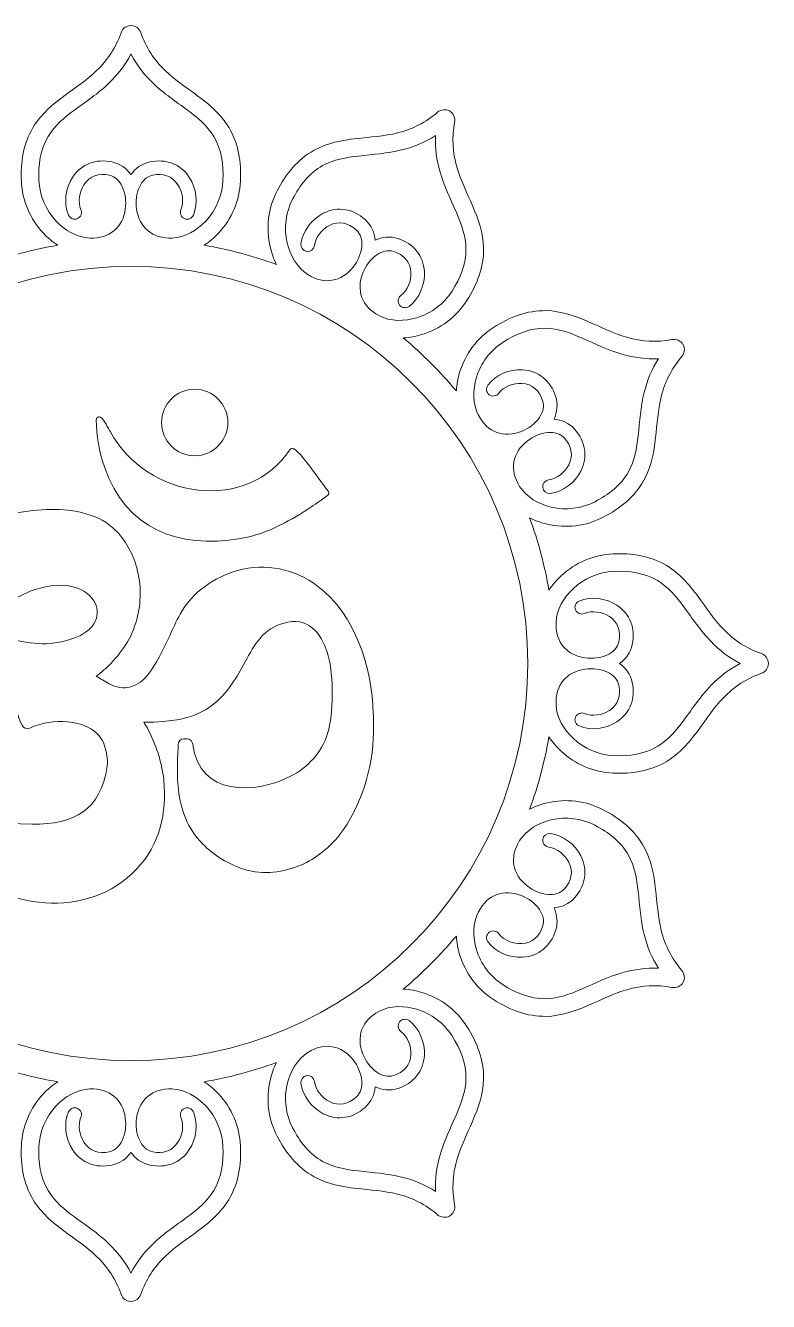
# Model space of a CAD drawing. Header units: millimetres. Extents: x -200 to 200, y -200 to 200.
# Drawn here: x -33.2 to 199.9, y -200.1 to 199.9 of the extents above; entities that cross this region are included whole.
import ezdxf

# ---------------------------------------------------------------- set-up
doc = ezdxf.new("R2010")
doc.units = ezdxf.units.MM
doc.header["$MEASUREMENT"] = 0
doc.layers.add('Layer 1', color=7, linetype='Continuous')

msp = doc.modelspace()

# ---------------------------------------------------------------- linework, layer by layer
at = {"layer": 'Layer 1', "color": 250, "lineweight": 20}
for points, knots in [([(85.3559, 102.0025), (91.3795, 96.9555), (96.9552, 91.3808), (102.0024, 85.3561), (102.1043, 87.3305), (102.4582, 89.2947), (103.0283, 91.1714), (104.7886, 96.9755), (108.568, 102.0249), (113.689, 105.2848), (118.6791, 108.4619), (124.1507, 110.649), (130.1474, 110.5313), (134.9034, 110.4373), (139.1712, 108.931), (143.4802, 107.0519), (147.4366, 105.3251), (151.3282, 103.3698), (155.4895, 102.1694), (160.222, 100.8021), (164.7932, 100.5715), (169.6387, 101.4651), (170.9803, 101.7137), (172.3532, 101.1136), (173.09, 99.969), (173.09, 99.969), (173.1235, 99.9196), (173.1235, 99.9196), (173.1235, 99.9196), (173.1505, 99.8648), (173.1505, 99.8648), (173.7753, 98.6487), (173.6084, 97.1704), (172.7194, 96.1268), (169.5244, 92.3764), (167.4381, 88.3024), (166.2555, 83.5207), (165.2154, 79.3179), (164.9622, 74.9706), (164.4784, 70.6795), (163.9533, 66.0075), (163.1222, 61.5606), (160.8254, 57.3948), (157.9228, 52.1292), (153.3125, 48.5032), (148.0536, 45.763), (142.6751, 42.9633), (136.3984, 42.2131), (130.4991, 43.5882), (128.6055, 44.0294), (126.7421, 44.6991), (124.9951, 45.5861), (127.6848, 38.2141), (129.7118, 30.6148), (131.0556, 22.8856), (132.1284, 24.5363), (133.4141, 26.0548), (134.8396, 27.3897), (139.2674, 31.5353), (145.0638, 34.0191), (151.1298, 34.2834), (157.0526, 34.5411), (162.8602, 33.7057), (168.0058, 30.5969), (172.0777, 28.1366), (175.0217, 24.701), (177.8124, 20.9171), (180.3757, 17.4434), (182.7689, 13.8061), (185.771, 10.6839), (189.1878, 7.1351), (193.0298, 4.6502), (197.6727, 3.0017), (198.9651, 2.5414), (199.8485, 1.3434), (199.9147, -0.0196), (199.9147, -0.0196), (199.9181, -0.0801), (199.9181, -0.0801), (199.9181, -0.0801), (199.9147, -0.1427), (199.9147, -0.1427), (199.8485, -1.5078), (198.9651, -2.705), (197.6727, -3.1629), (193.0298, -4.8136), (189.1878, -7.2985), (185.771, -10.8473), (182.7689, -13.9695), (180.3757, -17.6068), (177.8124, -21.0805), (175.0217, -24.8644), (172.0777, -28.3), (168.0058, -30.7592), (162.8602, -33.868), (157.0526, -34.7045), (151.1298, -34.447), (145.0638, -34.1825), (139.2674, -31.7), (134.8396, -27.5531), (133.4141, -26.216), (132.1284, -24.6986), (131.0556, -23.0468), (129.7118, -30.7795), (127.6848, -38.3775), (124.9951, -45.7471), (126.7421, -44.8603), (128.6055, -44.1941), (130.4991, -43.7505), (136.3984, -42.3754), (142.6751, -43.1256), (148.0536, -45.9274), (153.3125, -48.6644), (157.9228, -52.2928), (160.8254, -57.5571), (163.1222, -61.7229), (163.9533, -66.1709), (164.4784, -70.844), (164.9622, -75.1319), (165.2154, -79.4802), (166.2555, -83.6852), (167.4381, -88.466), (169.5244, -92.5387), (172.7194, -96.2891), (173.6084, -97.3327), (173.7753, -98.8121), (173.1505, -100.0271), (173.1505, -100.0271), (173.1235, -100.0808), (173.1235, -100.0808), (173.1235, -100.0808), (173.09, -100.1335), (173.09, -100.1335), (172.3532, -101.278), (170.9803, -101.8749), (169.6387, -101.6274), (164.7932, -100.736), (160.222, -100.9668), (155.4895, -102.3317), (151.3282, -103.5345), (147.4366, -105.4874), (143.4802, -107.2131), (139.1712, -109.0944), (134.9034, -110.5983), (130.1474, -110.6936), (124.1507, -110.8134), (118.6791, -108.6263), (113.689, -105.4493), (108.568, -102.1872), (104.7886, -97.1389), (103.0283, -91.3326), (102.4582, -89.457), (102.1043, -87.4904), (102.0024, -85.5195), (96.9552, -91.5421), (91.3795, -97.1167), (85.3559, -102.1659), (87.3291, -102.2679), (89.2932, -102.6218), (91.1702, -103.1906), (96.9742, -104.951), (102.0236, -108.7305), (105.2846, -113.8515), (108.4627, -118.8415), (110.6497, -124.3131), (110.5311, -130.3121), (110.4359, -135.067), (108.9321, -139.3336), (107.0506, -143.6428), (105.3251, -147.6002), (103.3698, -151.4907), (102.1693, -155.6531), (100.8032, -160.3845), (100.5724, -164.9544), (101.4649, -169.8011), (101.7123, -171.1427), (101.1132, -172.5168), (99.9687, -173.2548), (99.9687, -173.2548), (99.9185, -173.2861), (99.9185, -173.2861), (99.9185, -173.2861), (99.8635, -173.3153), (99.8635, -173.3153), (98.6485, -173.9402), (97.1702, -173.7721), (96.1267, -172.8842), (92.3763, -169.6869), (88.3023, -167.6018), (83.5216, -166.4181), (79.3166, -165.3788), (74.9695, -165.1248), (70.6793, -164.6421), (66.0085, -164.1157), (61.5593, -163.2859), (57.3936, -160.9891), (52.1292, -158.0864), (48.5019, -153.4738), (45.7639, -148.2173), (42.9632, -142.8399), (42.2119, -136.5631), (43.588, -130.6639), (44.0293, -128.7691), (44.6968, -126.9056), (45.5848, -125.1586), (38.215, -127.8486), (30.6148, -129.8743), (22.8845, -131.2203), (24.5362, -132.2909), (26.0536, -133.5764), (27.3895, -135.0044), (31.5364, -139.4299), (34.0189, -145.2263), (34.2832, -151.2934), (34.5409, -157.2174), (33.7043, -163.0227), (30.5967, -168.1706), (28.1375, -172.2401), (24.6998, -175.1853), (20.9168, -177.9771), (17.4431, -180.5394), (13.8047, -182.9325), (10.6849, -185.9346), (7.1339, -189.3503), (4.6499, -193.1935), (2.9994, -197.8353), (2.5412, -199.1276), (1.3432, -200.0122), (-0.022, -200.0772), (-0.022, -200.0772), (-0.0825, -200.0818), (-0.0825, -200.0818), (-0.0825, -200.0818), (-0.143, -200.0772), (-0.143, -200.0772), (-1.5068, -200.0122), (-2.7051, -199.1276), (-3.1633, -197.8353), (-4.8138, -193.1935), (-7.2975, -189.3503), (-10.8485, -185.9346), (-13.9686, -182.9325), (-17.6068, -180.5394), (-21.0806, -177.9771), (-24.8634, -175.1853), (-28.3013, -172.2401), (-30.7605, -168.1706), (-33.8682, -163.0227), (-34.7047, -157.2174), (-34.4471, -151.2934), (-34.1827, -145.2263), (-31.7002, -139.4299), (-27.5533, -135.0044), (-26.2174, -133.5764), (-24.7, -132.2909), (-23.0481, -131.2203), (-30.7784, -129.8743), (-38.3789, -127.8475), (-45.7484, -125.1575), (-44.8616, -126.9045), (-44.1932, -128.7691), (-43.7519, -130.6639), (-42.3755, -136.5631), (-43.127, -142.8399), (-45.9277, -148.2173), (-48.6658, -153.4738), (-52.2928, -158.0864), (-57.5572, -160.9891), (-61.7231, -163.2859), (-66.1722, -164.1157), (-70.8431, -164.6421), (-75.1331, -165.1248), (-79.4805, -165.3788), (-83.6854, -166.4181), (-88.466, -167.6018), (-92.5399, -169.6869), (-96.2903, -172.8842), (-97.334, -173.7721), (-98.8121, -173.9389), (-100.0273, -173.3153), (-100.0273, -173.3153), (-100.0821, -173.2861), (-100.0821, -173.2861), (-100.0821, -173.2861), (-100.1326, -173.2548), (-100.1326, -173.2548), (-101.2771, -172.5157), (-101.8762, -171.1427), (-101.6285, -169.8011), (-100.7363, -164.9544), (-100.9668, -160.3845), (-102.3329, -155.6531), (-103.5336, -151.4907), (-105.4887, -147.6002), (-107.2144, -143.6428), (-109.0957, -139.3336), (-110.5997, -135.067), (-110.695, -130.3121), (-110.8136, -124.3131), (-108.6266, -118.8415), (-105.4484, -113.8515), (-102.1874, -108.7305), (-97.1381, -104.951), (-91.334, -103.1906), (-89.4571, -102.6218), (-87.4929, -102.2679), (-85.5198, -102.1659), (-91.5434, -97.1189), (-97.119, -91.5421), (-102.1662, -85.5195), (-102.2682, -87.4904), (-102.622, -89.457), (-103.1919, -91.3326), (-104.9524, -97.1389), (-108.7318, -102.1872), (-113.8529, -105.4493), (-118.843, -108.6263), (-124.3143, -110.8134), (-130.3112, -110.6936), (-135.0672, -110.5983), (-139.3348, -109.0944), (-143.6441, -107.2131), (-147.6004, -105.4874), (-151.492, -103.5345), (-155.6531, -102.3317), (-160.3856, -100.9668), (-164.9568, -100.736), (-169.8026, -101.6274), (-171.144, -101.8749), (-172.517, -101.278), (-173.2538, -100.1335), (-173.2538, -100.1335), (-173.2874, -100.0808), (-173.2874, -100.0808), (-173.2874, -100.0808), (-173.3143, -100.0271), (-173.3143, -100.0271), (-173.9392, -98.8121), (-173.7722, -97.3327), (-172.883, -96.2891), (-169.6883, -92.5387), (-167.602, -88.466), (-166.4194, -83.6852), (-165.379, -79.4802), (-165.1261, -75.1319), (-164.6422, -70.844), (-164.1171, -66.1709), (-163.286, -61.7229), (-160.9892, -57.5571), (-158.0866, -52.2928), (-153.4764, -48.6644), (-148.2174, -45.9274), (-142.839, -43.1256), (-136.5622, -42.3754), (-130.6627, -43.7505), (-128.7691, -44.1941), (-126.9057, -44.8603), (-125.1587, -45.7471), (-127.8487, -38.3775), (-129.8757, -30.7795), (-131.2195, -23.0468), (-132.2923, -24.6986), (-133.5777, -26.216), (-135.0034, -27.5531), (-139.4313, -31.7), (-145.2274, -34.1825), (-151.2936, -34.447), (-157.2165, -34.7045), (-163.0241, -33.868), (-168.1697, -30.7592), (-172.2415, -28.3), (-175.1856, -24.8644), (-177.9762, -21.0805), (-180.5395, -17.6068), (-182.9325, -13.9695), (-185.9349, -10.8473), (-189.3516, -7.2985), (-193.1937, -4.8136), (-197.8366, -3.1629), (-199.1289, -2.705), (-200.0124, -1.5078), (-200.0786, -0.1416), (-200.0786, -0.1416), (-200.0819, -0.0801), (-200.0819, -0.0801), (-200.0819, -0.0801), (-200.0786, -0.0196), (-200.0786, -0.0196), (-200.0124, 1.3434), (-199.1289, 2.5414), (-197.8366, 3.0017), (-193.1937, 4.6502), (-189.3516, 7.1351), (-185.9349, 10.6839), (-182.9325, 13.8061), (-180.5395, 17.4434), (-177.9762, 20.9171), (-175.1856, 24.701), (-172.2415, 28.1366), (-168.1697, 30.5969), (-163.0241, 33.7057), (-157.2165, 34.5411), (-151.2936, 34.2834), (-145.2274, 34.0191), (-139.4313, 31.5364), (-135.0034, 27.3897), (-133.5777, 26.0548), (-132.2923, 24.5363), (-131.2195, 22.8856), (-129.8757, 30.6148), (-127.8475, 38.2141), (-125.1578, 45.5861), (-126.9057, 44.6991), (-128.7691, 44.0294), (-130.6627, 43.5882), (-136.5622, 42.2131), (-142.839, 42.9633), (-148.2174, 45.763), (-153.4764, 48.5032), (-158.0866, 52.1292), (-160.9892, 57.3948), (-163.286, 61.5606), (-164.1171, 66.0075), (-164.6422, 70.6795), (-165.1261, 74.9706), (-165.379, 79.3179), (-166.4194, 83.5207), (-167.602, 88.3024), (-169.6883, 92.3764), (-172.883, 96.1268), (-173.7722, 97.1704), (-173.9392, 98.6487), (-173.3143, 99.8648), (-173.3143, 99.8648), (-173.2874, 99.9196), (-173.2874, 99.9196), (-173.2874, 99.9196), (-173.2538, 99.969), (-173.2538, 99.969), (-172.517, 101.1146), (-171.144, 101.7137), (-169.8026, 101.4651), (-164.9568, 100.5715), (-160.3856, 100.8021), (-155.6531, 102.1694), (-151.492, 103.3698), (-147.6004, 105.3251), (-143.6441, 107.0519), (-139.3348, 108.931), (-135.0672, 110.4373), (-130.3112, 110.5313), (-124.3143, 110.649), (-118.843, 108.4619), (-113.8529, 105.2848), (-108.7318, 102.0228), (-104.9524, 96.9755), (-103.1919, 91.1714), (-102.622, 89.2947), (-102.2682, 87.3305), (-102.1662, 85.3561), (-97.119, 91.3808), (-91.5434, 96.9555), (-85.5198, 102.0025), (-87.4929, 102.1046), (-89.4571, 102.4595), (-91.334, 103.0294), (-97.1381, 104.79), (-102.1874, 108.5693), (-105.4484, 113.6892), (-108.6266, 118.6794), (-110.8136, 124.1508), (-110.695, 130.1477), (-110.5997, 134.9047), (-109.0957, 139.1724), (-107.2144, 143.4805), (-105.4887, 147.4368), (-103.5336, 151.3284), (-102.3329, 155.4897), (-100.9668, 160.2222), (-100.7363, 164.7932), (-101.6285, 169.6388), (-101.8762, 170.9794), (-101.2771, 172.3534), (-100.1326, 173.0901), (-100.1326, 173.0901), (-100.0821, 173.1238), (-100.0821, 173.1238), (-100.0821, 173.1238), (-100.0273, 173.1506), (-100.0273, 173.1506), (-98.8121, 173.7755), (-97.334, 173.6098), (-96.2903, 172.7219), (-92.5399, 169.5257), (-88.466, 167.4395), (-83.6854, 166.2558), (-79.4805, 165.2154), (-75.1331, 164.9635), (-70.8431, 164.4809), (-66.1722, 163.9534), (-61.7231, 163.1225), (-57.5572, 160.8258), (-52.2928, 157.9241), (-48.6658, 153.3126), (-45.9277, 148.0528), (-43.127, 142.6752), (-42.3755, 136.3986), (-43.7519, 130.5003), (-44.1932, 128.6068), (-44.8604, 126.7423), (-45.7484, 124.9952), (-38.3789, 127.6874), (-30.7784, 129.7131), (-23.0493, 131.0558), (-24.7, 132.1297), (-26.2174, 133.4154), (-27.5533, 134.8397), (-31.7002, 139.2676), (-34.1827, 145.0651), (-34.4471, 151.13), (-34.7047, 157.053), (-33.8682, 162.8593), (-30.7605, 168.0061), (-28.3013, 172.0767), (-24.8634, 175.0208), (-21.0806, 177.8126), (-17.6068, 180.3771), (-13.9686, 182.7691), (-10.8485, 185.7736), (-7.2975, 189.188), (-4.8138, 193.0302), (-3.1633, 197.6741), (-2.7051, 198.9664), (-1.5068, 199.8488), (-0.143, 199.916), (-0.143, 199.916), (-0.0825, 199.9182), (-0.0825, 199.9182), (-0.0825, 199.9182), (-0.0208, 199.916), (-0.0208, 199.916), (1.3432, 199.8488), (2.5412, 198.9664), (2.9994, 197.6741), (4.6499, 193.0302), (7.1339, 189.188), (10.6849, 185.7736), (13.8047, 182.7691), (17.4431, 180.3771), (20.9168, 177.8126), (24.6998, 175.0208), (28.1375, 172.0767), (30.5967, 168.0061), (33.7043, 162.8593), (34.5409, 157.053), (34.2832, 151.13), (34.0189, 145.0651), (31.5364, 139.2676), (27.3895, 134.8397), (26.0536, 133.4154), (24.5362, 132.1297), (22.8854, 131.0558), (30.6148, 129.7131), (38.215, 127.6863), (45.5848, 124.9952), (44.6968, 126.7423), (44.0293, 128.6068), (43.588, 130.5003), (42.2119, 136.3986), (42.9632, 142.6752), (45.7639, 148.0528), (48.5019, 153.3126), (52.1292, 157.9241), (57.3936, 160.8258), (61.5593, 163.1225), (66.0085, 163.9534), (70.6793, 164.4809), (74.9695, 164.9635), (79.3166, 165.2154), (83.5216, 166.2558), (88.3023, 167.4395), (92.3763, 169.5235), (96.1267, 172.7219), (97.1702, 173.6098), (98.6485, 173.7755), (99.8635, 173.1506), (99.8635, 173.1506), (99.9185, 173.1238), (99.9185, 173.1238), (99.9185, 173.1238), (99.9687, 173.0901), (99.9687, 173.0901), (101.1132, 172.3523), (101.7123, 170.9794), (101.4649, 169.6388), (100.5724, 164.7932), (100.8032, 160.2222), (102.1693, 155.4897), (103.3698, 151.3284), (105.3251, 147.4368), (107.0506, 143.4805), (108.9321, 139.1724), (110.4359, 134.9047), (110.5311, 130.1477), (110.6497, 124.1508), (108.4627, 118.6794), (105.2846, 113.6892), (102.0236, 108.5693), (96.9742, 104.79), (91.1702, 103.0294), (89.2932, 102.4595), (87.3291, 102.1046), (85.3559, 102.0025)], [0, 0, 0, 0, 0.00490196, 0.00490196, 0.00490196, 0.00980392, 0.00980392, 0.00980392, 0.01470588, 0.01470588, 0.01470588, 0.01960784, 0.01960784, 0.01960784, 0.0245098, 0.0245098, 0.0245098, 0.02941176, 0.02941176, 0.02941176, 0.03431373, 0.03431373, 0.03431373, 0.03921569, 0.03921569, 0.03921569, 0.04411765, 0.04411765, 0.04411765, 0.04901961, 0.04901961, 0.04901961, 0.05392157, 0.05392157, 0.05392157, 0.05882353, 0.05882353, 0.05882353, 0.06372549, 0.06372549, 0.06372549, 0.06862745, 0.06862745, 0.06862745, 0.07352941, 0.07352941, 0.07352941, 0.07843137, 0.07843137, 0.07843137, 0.08333333, 0.08333333, 0.08333333, 0.08823529, 0.08823529, 0.08823529, 0.09313725, 0.09313725, 0.09313725, 0.09803922, 0.09803922, 0.09803922, 0.10294118, 0.10294118, 0.10294118, 0.10784314, 0.10784314, 0.10784314, 0.1127451, 0.1127451, 0.1127451, 0.11764706, 0.11764706, 0.11764706, 0.12254902, 0.12254902, 0.12254902, 0.12745098, 0.12745098, 0.12745098, 0.13235294, 0.13235294, 0.13235294, 0.1372549, 0.1372549, 0.1372549, 0.14215686, 0.14215686, 0.14215686, 0.14705882, 0.14705882, 0.14705882, 0.15196078, 0.15196078, 0.15196078, 0.15686275, 0.15686275, 0.15686275, 0.16176471, 0.16176471, 0.16176471, 0.16666667, 0.16666667, 0.16666667, 0.17156863, 0.17156863, 0.17156863, 0.17647059, 0.17647059, 0.17647059, 0.18137255, 0.18137255, 0.18137255, 0.18627451, 0.18627451, 0.18627451, 0.19117647, 0.19117647, 0.19117647, 0.19607843, 0.19607843, 0.19607843, 0.20098039, 0.20098039, 0.20098039, 0.20588235, 0.20588235, 0.20588235, 0.21078431, 0.21078431, 0.21078431, 0.21568627, 0.21568627, 0.21568627, 0.22058824, 0.22058824, 0.22058824, 0.2254902, 0.2254902, 0.2254902, 0.23039216, 0.23039216, 0.23039216, 0.23529412, 0.23529412, 0.23529412, 0.24019608, 0.24019608, 0.24019608, 0.24509804, 0.24509804, 0.24509804, 0.25, 0.25, 0.25, 0.25490196, 0.25490196, 0.25490196, 0.25980392, 0.25980392, 0.25980392, 0.26470588, 0.26470588, 0.26470588, 0.26960784, 0.26960784, 0.26960784, 0.2745098, 0.2745098, 0.2745098, 0.27941176, 0.27941176, 0.27941176, 0.28431373, 0.28431373, 0.28431373, 0.28921569, 0.28921569, 0.28921569, 0.29411765, 0.29411765, 0.29411765, 0.29901961, 0.29901961, 0.29901961, 0.30392157, 0.30392157, 0.30392157, 0.30882353, 0.30882353, 0.30882353, 0.31372549, 0.31372549, 0.31372549, 0.31862745, 0.31862745, 0.31862745, 0.32352941, 0.32352941, 0.32352941, 0.32843137, 0.32843137, 0.32843137, 0.33333333, 0.33333333, 0.33333333, 0.33823529, 0.33823529, 0.33823529, 0.34313725, 0.34313725, 0.34313725, 0.34803922, 0.34803922, 0.34803922, 0.35294118, 0.35294118, 0.35294118, 0.35784314, 0.35784314, 0.35784314, 0.3627451, 0.3627451, 0.3627451, 0.36764706, 0.36764706, 0.36764706, 0.37254902, 0.37254902, 0.37254902, 0.37745098, 0.37745098, 0.37745098, 0.38235294, 0.38235294, 0.38235294, 0.3872549, 0.3872549, 0.3872549, 0.39215686, 0.39215686, 0.39215686, 0.39705882, 0.39705882, 0.39705882, 0.40196078, 0.40196078, 0.40196078, 0.40686275, 0.40686275, 0.40686275, 0.41176471, 0.41176471, 0.41176471, 0.41666667, 0.41666667, 0.41666667, 0.42156863, 0.42156863, 0.42156863, 0.42647059, 0.42647059, 0.42647059, 0.43137255, 0.43137255, 0.43137255, 0.43627451, 0.43627451, 0.43627451, 0.44117647, 0.44117647, 0.44117647, 0.44607843, 0.44607843, 0.44607843, 0.45098039, 0.45098039, 0.45098039, 0.45588235, 0.45588235, 0.45588235, 0.46078431, 0.46078431, 0.46078431, 0.46568627, 0.46568627, 0.46568627, 0.47058824, 0.47058824, 0.47058824, 0.4754902, 0.4754902, 0.4754902, 0.48039216, 0.48039216, 0.48039216, 0.48529412, 0.48529412, 0.48529412, 0.49019608, 0.49019608, 0.49019608, 0.49509804, 0.49509804, 0.49509804, 0.5, 0.5, 0.5, 0.50490196, 0.50490196, 0.50490196, 0.50980392, 0.50980392, 0.50980392, 0.51470588, 0.51470588, 0.51470588, 0.51960784, 0.51960784, 0.51960784, 0.5245098, 0.5245098, 0.5245098, 0.52941176, 0.52941176, 0.52941176, 0.53431373, 0.53431373, 0.53431373, 0.53921569, 0.53921569, 0.53921569, 0.54411765, 0.54411765, 0.54411765, 0.54901961, 0.54901961, 0.54901961, 0.55392157, 0.55392157, 0.55392157, 0.55882353, 0.55882353, 0.55882353, 0.56372549, 0.56372549, 0.56372549, 0.56862745, 0.56862745, 0.56862745, 0.57352941, 0.57352941, 0.57352941, 0.57843137, 0.57843137, 0.57843137, 0.58333333, 0.58333333, 0.58333333, 0.58823529, 0.58823529, 0.58823529, 0.59313725, 0.59313725, 0.59313725, 0.59803922, 0.59803922, 0.59803922, 0.60294118, 0.60294118, 0.60294118, 0.60784314, 0.60784314, 0.60784314, 0.6127451, 0.6127451, 0.6127451, 0.61764706, 0.61764706, 0.61764706, 0.62254902, 0.62254902, 0.62254902, 0.62745098, 0.62745098, 0.62745098, 0.63235294, 0.63235294, 0.63235294, 0.6372549, 0.6372549, 0.6372549, 0.64215686, 0.64215686, 0.64215686, 0.64705882, 0.64705882, 0.64705882, 0.65196078, 0.65196078, 0.65196078, 0.65686275, 0.65686275, 0.65686275, 0.66176471, 0.66176471, 0.66176471, 0.66666667, 0.66666667, 0.66666667, 0.67156863, 0.67156863, 0.67156863, 0.67647059, 0.67647059, 0.67647059, 0.68137255, 0.68137255, 0.68137255, 0.68627451, 0.68627451, 0.68627451, 0.69117647, 0.69117647, 0.69117647, 0.69607843, 0.69607843, 0.69607843, 0.70098039, 0.70098039, 0.70098039, 0.70588235, 0.70588235, 0.70588235, 0.71078431, 0.71078431, 0.71078431, 0.71568627, 0.71568627, 0.71568627, 0.72058824, 0.72058824, 0.72058824, 0.7254902, 0.7254902, 0.7254902, 0.73039216, 0.73039216, 0.73039216, 0.73529412, 0.73529412, 0.73529412, 0.74019608, 0.74019608, 0.74019608, 0.74509804, 0.74509804, 0.74509804, 0.75, 0.75, 0.75, 0.75490196, 0.75490196, 0.75490196, 0.75980392, 0.75980392, 0.75980392, 0.76470588, 0.76470588, 0.76470588, 0.76960784, 0.76960784, 0.76960784, 0.7745098, 0.7745098, 0.7745098, 0.77941176, 0.77941176, 0.77941176, 0.78431373, 0.78431373, 0.78431373, 0.78921569, 0.78921569, 0.78921569, 0.79411765, 0.79411765, 0.79411765, 0.79901961, 0.79901961, 0.79901961, 0.80392157, 0.80392157, 0.80392157, 0.80882353, 0.80882353, 0.80882353, 0.81372549, 0.81372549, 0.81372549, 0.81862745, 0.81862745, 0.81862745, 0.82352941, 0.82352941, 0.82352941, 0.82843137, 0.82843137, 0.82843137, 0.83333333, 0.83333333, 0.83333333, 0.83823529, 0.83823529, 0.83823529, 0.84313725, 0.84313725, 0.84313725, 0.84803922, 0.84803922, 0.84803922, 0.85294118, 0.85294118, 0.85294118, 0.85784314, 0.85784314, 0.85784314, 0.8627451, 0.8627451, 0.8627451, 0.86764706, 0.86764706, 0.86764706, 0.87254902, 0.87254902, 0.87254902, 0.87745098, 0.87745098, 0.87745098, 0.88235294, 0.88235294, 0.88235294, 0.8872549, 0.8872549, 0.8872549, 0.89215686, 0.89215686, 0.89215686, 0.89705882, 0.89705882, 0.89705882, 0.90196078, 0.90196078, 0.90196078, 0.90686275, 0.90686275, 0.90686275, 0.91176471, 0.91176471, 0.91176471, 0.91666667, 0.91666667, 0.91666667, 0.92156863, 0.92156863, 0.92156863, 0.92647059, 0.92647059, 0.92647059, 0.93137255, 0.93137255, 0.93137255, 0.93627451, 0.93627451, 0.93627451, 0.94117647, 0.94117647, 0.94117647, 0.94607843, 0.94607843, 0.94607843, 0.95098039, 0.95098039, 0.95098039, 0.95588235, 0.95588235, 0.95588235, 0.96078431, 0.96078431, 0.96078431, 0.96568627, 0.96568627, 0.96568627, 0.97058824, 0.97058824, 0.97058824, 0.9754902, 0.9754902, 0.9754902, 0.98039216, 0.98039216, 0.98039216, 0.98529412, 0.98529412, 0.98529412, 0.99019608, 0.99019608, 0.99019608, 0.99509804, 0.99509804, 0.99509804, 1, 1, 1, 1]), ([(-0.0825, 153.166), (-1.4744, 155.139), (-3.4454, 156.6262), (-6.0435, 157.1661), (-10.965, 158.184), (-15.6024, 156.5938), (-18.3952, 152.3261), (-20.607, 148.9464), (-21.2676, 144.2677), (-19.6652, 140.5062), (-19.2061, 139.4266), (-17.9518, 138.9227), (-16.8733, 139.3829), (-15.795, 139.8399), (-15.29, 141.0963), (-15.7503, 142.1736), (-16.7916, 144.6205), (-16.263, 147.8097), (-14.833, 149.9968), (-13.002, 152.7942), (-10.1084, 153.6597), (-6.9067, 152.997), (-4.9874, 152.5993), (-3.6514, 151.1603), (-2.8239, 149.4493), (-1.7947, 147.3205), (-1.5192, 144.7336), (-1.8485, 142.4055), (-2.6872, 136.5039), (-6.8743, 133.0513), (-12.9472, 133.2642), (-16.9909, 133.4063), (-20.8263, 135.711), (-23.5353, 138.6046), (-26.7827, 142.0705), (-28.7404, 146.6172), (-28.9464, 151.3708), (-29.1557, 156.1727), (-28.5747, 160.9791), (-26.0483, 165.1606), (-23.9933, 168.5617), (-20.9721, 171.052), (-17.8118, 173.3825), (-14.105, 176.1184), (-10.3727, 178.5898), (-7.031, 181.8059), (-4.1541, 184.5743), (-1.8642, 187.591), (-0.0825, 190.991), (1.7004, 187.591), (3.9905, 184.5743), (6.8674, 181.8059), (10.2089, 178.5898), (13.9414, 176.1184), (17.6479, 173.3825), (20.8082, 171.052), (23.8296, 168.5617), (25.8845, 165.1606), (28.4108, 160.9791), (28.9921, 156.1727), (28.7826, 151.3708), (28.5766, 146.6172), (26.6191, 142.0705), (23.3715, 138.6046), (20.6627, 135.711), (16.8271, 133.4063), (12.7833, 133.2642), (6.7105, 133.0513), (2.5234, 136.5039), (1.6847, 142.4055), (1.3553, 144.7336), (1.6308, 147.3205), (2.6601, 149.4493), (3.4876, 151.1603), (4.8235, 152.5993), (6.7431, 152.997), (9.9446, 153.6597), (12.8384, 152.7942), (14.6691, 149.9968), (16.0994, 147.8097), (16.6278, 144.6205), (15.5864, 142.1736), (15.1261, 141.0963), (15.6312, 139.8399), (16.7097, 139.3829), (17.788, 138.9227), (19.0422, 139.4266), (19.5013, 140.5062), (21.104, 144.2677), (20.4431, 148.9464), (18.2314, 152.3261), (15.4385, 156.5938), (10.8014, 158.184), (5.8796, 157.1661), (3.2816, 156.6262), (1.3106, 155.139), (-0.0825, 153.166)], [0, 0, 0, 0, 0.03125, 0.03125, 0.03125, 0.0625, 0.0625, 0.0625, 0.09375, 0.09375, 0.09375, 0.125, 0.125, 0.125, 0.15625, 0.15625, 0.15625, 0.1875, 0.1875, 0.1875, 0.21875, 0.21875, 0.21875, 0.25, 0.25, 0.25, 0.28125, 0.28125, 0.28125, 0.3125, 0.3125, 0.3125, 0.34375, 0.34375, 0.34375, 0.375, 0.375, 0.375, 0.40625, 0.40625, 0.40625, 0.4375, 0.4375, 0.4375, 0.46875, 0.46875, 0.46875, 0.5, 0.5, 0.5, 0.53125, 0.53125, 0.53125, 0.5625, 0.5625, 0.5625, 0.59375, 0.59375, 0.59375, 0.625, 0.625, 0.625, 0.65625, 0.65625, 0.65625, 0.6875, 0.6875, 0.6875, 0.71875, 0.71875, 0.71875, 0.75, 0.75, 0.75, 0.78125, 0.78125, 0.78125, 0.8125, 0.8125, 0.8125, 0.84375, 0.84375, 0.84375, 0.875, 0.875, 0.875, 0.90625, 0.90625, 0.90625, 0.9375, 0.9375, 0.9375, 0.96875, 0.96875, 0.96875, 1, 1, 1, 1]), ([(76.5417, 132.6336), (76.3221, 135.0402), (75.3591, 137.3135), (73.3792, 139.0795), (69.6255, 142.4233), (64.8148, 143.3641), (60.2626, 141.0639), (56.6566, 139.2418), (53.7449, 135.5229), (53.2522, 131.4623), (53.11, 130.2978), (53.9445, 129.2339), (55.108, 129.0927), (56.2715, 128.9505), (57.3352, 129.7859), (57.4765, 130.9483), (57.7977, 133.589), (59.8504, 136.086), (62.182, 137.2643), (65.1674, 138.7726), (68.1058, 138.0772), (70.5471, 135.9014), (72.0085, 134.5967), (72.4474, 132.6817), (72.3086, 130.7869), (72.1362, 128.4276), (71.0803, 126.049), (69.631, 124.2002), (65.9535, 119.5068), (60.6029, 118.6122), (55.4507, 121.8316), (52.0182, 123.9772), (49.849, 127.8912), (48.9499, 131.7512), (47.8704, 136.3762), (48.4493, 141.2934), (50.6463, 145.5118), (52.866, 149.7751), (55.7731, 153.6465), (60.0519, 156.0048), (63.5312, 157.9241), (67.3947, 158.5703), (71.2951, 159.0093), (75.8732, 159.5244), (80.3425, 159.7978), (84.843, 160.9119), (88.7188, 161.8694), (92.2115, 163.3387), (95.4547, 165.3925), (95.298, 161.5581), (95.7716, 157.7977), (96.8801, 153.9623), (98.1658, 149.5087), (100.1626, 145.5007), (102.0045, 141.2788), (103.5757, 137.6785), (104.9476, 134.0133), (105.026, 130.0378), (105.1234, 125.1553), (103.2231, 120.7016), (100.6417, 116.6478), (98.0863, 112.6345), (94.1176, 109.6747), (89.5711, 108.2972), (85.7781, 107.1472), (81.3067, 107.0676), (77.7333, 108.9691), (72.3669, 111.8203), (70.4666, 116.8999), (72.6927, 122.4331), (73.5695, 124.6121), (75.1017, 126.7153), (77.0579, 128.0456), (78.6301, 129.1119), (80.5082, 129.6918), (82.3671, 129.076), (85.4724, 128.0491), (87.5453, 125.8531), (87.7311, 122.5135), (87.8768, 119.9066), (86.7411, 116.8797), (84.6146, 115.2805), (83.6773, 114.5773), (83.4868, 113.237), (84.1912, 112.3019), (84.8956, 111.3657), (86.2339, 111.1751), (87.1712, 111.8773), (90.4413, 114.3354), (92.2073, 118.7162), (91.981, 122.7511), (91.6976, 127.8442), (88.4769, 131.5395), (83.703, 133.1174), (81.1845, 133.9483), (78.7344, 133.6481), (76.5417, 132.6336)], [0, 0, 0, 0, 0.03125, 0.03125, 0.03125, 0.0625, 0.0625, 0.0625, 0.09375, 0.09375, 0.09375, 0.125, 0.125, 0.125, 0.15625, 0.15625, 0.15625, 0.1875, 0.1875, 0.1875, 0.21875, 0.21875, 0.21875, 0.25, 0.25, 0.25, 0.28125, 0.28125, 0.28125, 0.3125, 0.3125, 0.3125, 0.34375, 0.34375, 0.34375, 0.375, 0.375, 0.375, 0.40625, 0.40625, 0.40625, 0.4375, 0.4375, 0.4375, 0.46875, 0.46875, 0.46875, 0.5, 0.5, 0.5, 0.53125, 0.53125, 0.53125, 0.5625, 0.5625, 0.5625, 0.59375, 0.59375, 0.59375, 0.625, 0.625, 0.625, 0.65625, 0.65625, 0.65625, 0.6875, 0.6875, 0.6875, 0.71875, 0.71875, 0.71875, 0.75, 0.75, 0.75, 0.78125, 0.78125, 0.78125, 0.8125, 0.8125, 0.8125, 0.84375, 0.84375, 0.84375, 0.875, 0.875, 0.875, 0.90625, 0.90625, 0.90625, 0.9375, 0.9375, 0.9375, 0.96875, 0.96875, 0.96875, 1, 1, 1, 1]), ([(-0.0825, 124.4218), (68.678, 124.4218), (124.4205, 68.6806), (124.4205, -0.0801), (124.4205, -68.8418), (68.678, -124.583), (-0.0825, -124.583), (-68.8419, -124.583), (-124.5844, -68.8418), (-124.5844, -0.0801), (-124.5844, 68.6806), (-68.8419, 124.4218), (-0.0825, 124.4218)], [0, 0, 0, 0, 0.25, 0.25, 0.25, 0.5, 0.5, 0.5, 0.75, 0.75, 0.75, 1, 1, 1, 1]), ([(132.6335, 76.5418), (133.647, 78.7356), (133.9492, 81.1848), (133.1171, 83.7032), (131.5383, 88.4759), (127.8427, 91.6978), (122.751, 91.9823), (118.716, 92.2074), (114.3363, 90.4414), (111.8783, 87.1715), (111.1739, 86.234), (111.3632, 84.8959), (112.3005, 84.1915), (113.2378, 83.4872), (114.5761, 83.6786), (115.2805, 84.6148), (116.8783, 86.7426), (119.9053, 87.878), (122.5135, 87.7314), (125.8517, 87.5465), (128.0499, 85.4738), (129.0758, 82.3672), (129.6904, 80.5094), (129.1115, 78.6303), (128.0444, 77.0581), (126.7161, 75.1018), (124.612, 73.5699), (122.4328, 72.6941), (116.9007, 70.4679), (111.819, 72.367), (108.9666, 77.7344), (107.0687, 81.3069), (107.1458, 85.7805), (108.296, 89.5735), (109.6743, 94.1178), (112.6341, 98.0866), (116.6466, 100.6409), (120.7016, 103.2243), (125.154, 105.1226), (130.0388, 105.0273), (134.012, 104.9477), (137.6795, 103.5771), (141.2787, 102.006), (145.5006, 100.1639), (149.5071, 98.1671), (153.9619, 96.8805), (157.7975, 95.7718), (161.5579, 95.2981), (165.3923, 95.456), (163.3396, 92.2128), (161.8691, 88.7202), (160.9118, 84.8443), (159.7976, 80.3426), (159.523, 75.8733), (159.008, 71.2953), (158.5691, 67.3939), (157.9228, 63.5326), (156.0046, 60.0522), (153.6461, 55.7732), (149.7748, 52.8672), (145.5106, 50.6455), (141.292, 48.4495), (136.3748, 47.8705), (131.75, 48.95), (127.8899, 49.8516), (123.9771, 52.0196), (121.8325, 55.4496), (118.6108, 60.6031), (119.5054, 65.9538), (124.2, 69.6324), (126.0489, 71.0793), (128.4273, 72.1364), (130.7868, 72.31), (132.6816, 72.4466), (134.5967, 72.0109), (135.9, 70.5484), (138.0758, 68.105), (138.7723, 65.1666), (137.264, 62.1832), (136.0859, 59.8505), (133.5886, 57.7978), (130.948, 57.4787), (129.7845, 57.3365), (128.9503, 56.2726), (129.0924, 55.1081), (129.2337, 53.9446), (130.2974, 53.1102), (131.4621, 53.2524), (135.5216, 53.7464), (139.2417, 56.6578), (141.0636, 60.2627), (143.3626, 64.8149), (142.422, 69.6267), (139.0771, 73.3806), (137.3133, 75.3583), (135.0401, 76.3223), (132.6335, 76.5418)], [0, 0, 0, 0, 0.03125, 0.03125, 0.03125, 0.0625, 0.0625, 0.0625, 0.09375, 0.09375, 0.09375, 0.125, 0.125, 0.125, 0.15625, 0.15625, 0.15625, 0.1875, 0.1875, 0.1875, 0.21875, 0.21875, 0.21875, 0.25, 0.25, 0.25, 0.28125, 0.28125, 0.28125, 0.3125, 0.3125, 0.3125, 0.34375, 0.34375, 0.34375, 0.375, 0.375, 0.375, 0.40625, 0.40625, 0.40625, 0.4375, 0.4375, 0.4375, 0.46875, 0.46875, 0.46875, 0.5, 0.5, 0.5, 0.53125, 0.53125, 0.53125, 0.5625, 0.5625, 0.5625, 0.59375, 0.59375, 0.59375, 0.625, 0.625, 0.625, 0.65625, 0.65625, 0.65625, 0.6875, 0.6875, 0.6875, 0.71875, 0.71875, 0.71875, 0.75, 0.75, 0.75, 0.78125, 0.78125, 0.78125, 0.8125, 0.8125, 0.8125, 0.84375, 0.84375, 0.84375, 0.875, 0.875, 0.875, 0.90625, 0.90625, 0.90625, 0.9375, 0.9375, 0.9375, 0.96875, 0.96875, 0.96875, 1, 1, 1, 1]), ([(9.5145, 75.4725), (9.5145, 81.2183), (14.1731, 85.8768), (19.919, 85.8768), (25.6649, 85.8768), (30.3223, 81.2183), (30.3223, 75.4725), (30.3223, 69.7253), (25.6649, 65.0691), (19.919, 65.0691), (14.1731, 65.0691), (9.5135, 69.7253), (9.5145, 75.4725)], [0, 0, 0, 0, 0.25, 0.25, 0.25, 0.5, 0.5, 0.5, 0.75, 0.75, 0.75, 1, 1, 1, 1]), ([(56.632, 49.126), (53.4515, 46.9064), (50.1191, 45.0104), (46.6609, 43.2624), (42.691, 41.2534), (38.7111, 39.8378), (34.318, 39.0987), (14.4922, 35.7594), (-1.6423, 42.0911), (-8.4084, 61.5361), (-10.0525, 66.2618), (-10.964, 71.3144), (-10.964, 76.3201), (-10.964, 76.6673), (-10.7814, 76.9674), (-10.4701, 77.1243), (-10.161, 77.2809), (-9.8127, 77.253), (-9.5317, 77.0468), (-8.5015, 76.2921), (-7.181, 73.666), (-6.5305, 72.4982), (-0.8686, 62.3211), (9.5907, 55.5281), (21.143, 54.2704), (32.4546, 53.0408), (43.3406, 57.3187), (49.7852, 66.9426), (50.0619, 67.3535), (50.623, 67.4666), (51.0349, 67.1901), (53.0731, 65.825), (54.1314, 64.0544), (55.6488, 62.1966), (55.6588, 62.1842), (55.6666, 62.1721), (55.6757, 62.1597), (57.7317, 59.3692), (59.7933, 56.5841), (61.8481, 53.7945), (62.0084, 53.5761), (62.061, 53.3218), (62.0017, 53.0575), (61.8998, 52.6175), (57.4024, 49.6634), (56.632, 49.126)], [0, 0, 0, 0, 0.06666667, 0.06666667, 0.06666667, 0.13333333, 0.13333333, 0.13333333, 0.2, 0.2, 0.2, 0.26666667, 0.26666667, 0.26666667, 0.33333333, 0.33333333, 0.33333333, 0.4, 0.4, 0.4, 0.46666667, 0.46666667, 0.46666667, 0.53333333, 0.53333333, 0.53333333, 0.6, 0.6, 0.6, 0.66666667, 0.66666667, 0.66666667, 0.73333333, 0.73333333, 0.73333333, 0.8, 0.8, 0.8, 0.86666667, 0.86666667, 0.86666667, 0.93333333, 0.93333333, 0.93333333, 1, 1, 1, 1]), ([(-31.709, 22.5743), (-36.2712, 20.3637), (-40.8312, 18.1455), (-45.3936, 15.9349), (-47.1103, 14.8811), (-48.3655, 13.797), (-50.5201, 13.6169), (-51.4172, 13.5418), (-52.2202, 14.1263), (-52.424, 15.002), (-53.191, 18.2943), (-55.2404, 21.2967), (-56.6502, 24.3438), (-57.3703, 25.8969), (-58.0523, 27.4839), (-58.7498, 29.0482), (-59.4463, 30.6083), (-60.144, 32.1691), (-60.8373, 33.7281), (-61.1071, 34.336), (-61.0366, 34.9901), (-60.6458, 35.5243), (-58.9403, 37.8524), (-51.9087, 41.4303), (-49.1182, 42.7752), (-42.3643, 46.0272), (-34.0799, 47.912), (-26.5756, 48.1819), (-19.543, 48.4371), (-11.1812, 47.3095), (-5.731, 42.4493), (-2.3176, 39.4056), (0.118, 35.2107), (1.4742, 30.8725), (3.1113, 25.6304), (3.2402, 20.0614), (2.0028, 14.7188), (0.6812, 9.0242), (-2.3086, 4.1036), (-6.3771, -0.0409), (-7.788, -1.4776), (-9.3009, -2.7901), (-10.889, -4.0264), (-10.9235, -4.051), (-10.9574, -4.0778), (-10.9909, -4.1037), (-9.6124, -4.8182), (-8.3179, -5.6758), (-6.8934, -6.4306), (-4.6066, -7.6424), (-2.6591, -8.0846), (-0.1116, -7.3546), (4.3756, -6.0689), (6.64, -1.892), (8.7644, 1.9054), (11.2033, 6.2662), (12.9515, 10.966), (15.3378, 15.357), (19.0153, 22.1197), (26.0357, 27.0549), (33.3862, 29.0504), (42.2364, 31.457), (51.1659, 29.6732), (58.4942, 24.1702), (70.3333, 15.2808), (75.5551, -1.5), (75.957, -15.7522), (76.0166, -17.6929), (75.9582, -19.7243), (75.9582, -21.6762), (75.9582, -32.5801), (72.0736, -45.1918), (65.3477, -53.8258), (62.4956, -57.4888), (57.6813, -61.4284), (53.3722, -63.1977), (47.708, -65.526), (41.5163, -66.4811), (35.5665, -64.6222), (30.5655, -63.0611), (26.0357, -60.3108), (22.357, -56.5807), (17.6939, -51.8536), (15.5326, -46.1112), (14.8082, -39.606), (14.4922, -36.7594), (14.4598, -33.8925), (14.517, -31.0314), (14.5696, -28.4703), (14.7063, -28.0671), (14.7063, -25.5071), (14.7063, -24.514), (15.5135, -23.7041), (16.5058, -23.7041), (16.8407, -23.7041), (17.1743, -23.7041), (17.5082, -23.7041), (18.5002, -23.7041), (19.3099, -24.514), (19.3099, -25.5071), (21.4062, -41.6172), (38.5925, -41.213), (49.9567, -35.4502), (55.5021, -32.6394), (59.7406, -27.9966), (61.604, -22.0032), (63.5705, -15.6761), (63.5258, -4.0734), (61.8012, 2.3187), (60.1471, 8.4454), (56.4663, 14.2372), (49.1851, 12.8877), (42.419, 11.6301), (39.2609, 7.0242), (36.2576, 1.3366), (27.9505, -14.3882), (21.4007, -18.4712), (3.9198, -18.4733), (4.3275, -19.0837), (4.734, -19.6862), (5.0778, -20.3481), (7.7318, -25.4612), (9.6086, -30.8521), (10.2089, -36.6036), (11.2738, -46.7953), (8.9492, -56.8987), (1.7799, -64.4856), (-13.6616, -80.8264), (-40.2904, -76.9237), (-56.0836, -62.9995), (-69.2462, -51.3934), (-77.2273, -31.2049), (-76.029, -13.6167), (-75.9159, -11.9314), (-75.9047, -6.574), (-75.0502, -3.3556), (-73.9351, 0.8405), (-70.4264, -0.8057), (-70.4264, -2.6354), (-70.4264, -5.3881), (-69.4982, -9.1004), (-68.8273, -11.7891), (-68.0803, -14.7812), (-67.2249, -17.8778), (-66.2126, -20.7916), (-60.255, -37.9353), (-50.7799, -50.4998), (-31.1123, -50.4796), (-17.8287, -50.4663), (-9.5988, -46.1863), (-7.5092, -32.2375), (-7.2025, -30.1915), (-8.0333, -25.8756), (-9.0983, -24.1298), (-11.4467, -20.2774), (-15.665, -18.6828), (-19.9855, -18.3367), (-23.7101, -18.0355), (-28.4471, -18.6717), (-31.8445, -20.3022), (-32.7382, -20.7311), (-33.8177, -20.3503), (-34.2466, -19.4567), (-35.195, -17.4802), (-35.8894, -15.265), (-36.5176, -13.1688), (-37.157, -11.0322), (-37.735, -8.8731), (-38.4091, -6.7497), (-39.0742, -4.6511), (-39.8996, -2.5628), (-40.6219, -0.4764), (-41.035, 0.7206), (-41.4394, 1.9313), (-41.7875, 3.1496), (-42.0676, 4.1306), (-42.3531, 5.2236), (-42.4384, 6.2392), (-42.4876, 6.8306), (-42.2702, 7.3624), (-41.8211, 7.7498), (-41.371, 8.1396), (-40.8133, 8.2762), (-40.2344, 8.1418), (-31.6419, 6.1385), (-26.6663, 4.9056), (-17.963, 7.8866), (-15.2183, 8.8261), (-12.4107, 10.5416), (-11.2114, 13.3089), (-10.3065, 15.395), (-10.5394, 17.6561), (-11.7244, 19.5811), (-13.2149, 22.0034), (-15.8622, 23.43), (-18.5733, 24.0426), (-22.8947, 25.0179), (-27.625, 24.0974), (-31.709, 22.5743)], [0, 0, 0, 0, 0.01515152, 0.01515152, 0.01515152, 0.03030303, 0.03030303, 0.03030303, 0.04545455, 0.04545455, 0.04545455, 0.06060606, 0.06060606, 0.06060606, 0.07575758, 0.07575758, 0.07575758, 0.09090909, 0.09090909, 0.09090909, 0.10606061, 0.10606061, 0.10606061, 0.12121212, 0.12121212, 0.12121212, 0.13636364, 0.13636364, 0.13636364, 0.15151515, 0.15151515, 0.15151515, 0.16666667, 0.16666667, 0.16666667, 0.18181818, 0.18181818, 0.18181818, 0.1969697, 0.1969697, 0.1969697, 0.21212121, 0.21212121, 0.21212121, 0.22727273, 0.22727273, 0.22727273, 0.24242424, 0.24242424, 0.24242424, 0.25757576, 0.25757576, 0.25757576, 0.27272727, 0.27272727, 0.27272727, 0.28787879, 0.28787879, 0.28787879, 0.3030303, 0.3030303, 0.3030303, 0.31818182, 0.31818182, 0.31818182, 0.33333333, 0.33333333, 0.33333333, 0.34848485, 0.34848485, 0.34848485, 0.36363636, 0.36363636, 0.36363636, 0.37878788, 0.37878788, 0.37878788, 0.39393939, 0.39393939, 0.39393939, 0.40909091, 0.40909091, 0.40909091, 0.42424242, 0.42424242, 0.42424242, 0.43939394, 0.43939394, 0.43939394, 0.45454545, 0.45454545, 0.45454545, 0.46969697, 0.46969697, 0.46969697, 0.48484848, 0.48484848, 0.48484848, 0.5, 0.5, 0.5, 0.51515152, 0.51515152, 0.51515152, 0.53030303, 0.53030303, 0.53030303, 0.54545455, 0.54545455, 0.54545455, 0.56060606, 0.56060606, 0.56060606, 0.57575758, 0.57575758, 0.57575758, 0.59090909, 0.59090909, 0.59090909, 0.60606061, 0.60606061, 0.60606061, 0.62121212, 0.62121212, 0.62121212, 0.63636364, 0.63636364, 0.63636364, 0.65151515, 0.65151515, 0.65151515, 0.66666667, 0.66666667, 0.66666667, 0.68181818, 0.68181818, 0.68181818, 0.6969697, 0.6969697, 0.6969697, 0.71212121, 0.71212121, 0.71212121, 0.72727273, 0.72727273, 0.72727273, 0.74242424, 0.74242424, 0.74242424, 0.75757576, 0.75757576, 0.75757576, 0.77272727, 0.77272727, 0.77272727, 0.78787879, 0.78787879, 0.78787879, 0.8030303, 0.8030303, 0.8030303, 0.81818182, 0.81818182, 0.81818182, 0.83333333, 0.83333333, 0.83333333, 0.84848485, 0.84848485, 0.84848485, 0.86363636, 0.86363636, 0.86363636, 0.87878788, 0.87878788, 0.87878788, 0.89393939, 0.89393939, 0.89393939, 0.90909091, 0.90909091, 0.90909091, 0.92424242, 0.92424242, 0.92424242, 0.93939394, 0.93939394, 0.93939394, 0.95454545, 0.95454545, 0.95454545, 0.96969697, 0.96969697, 0.96969697, 0.98484848, 0.98484848, 0.98484848, 1, 1, 1, 1]), ([(153.1658, -0.0801), (155.139, 1.3107), (156.6261, 3.2819), (157.1648, 5.8798), (158.1838, 10.8026), (156.5935, 15.4398), (152.3259, 18.2317), (148.9451, 20.4423), (144.2675, 21.1039), (140.5048, 19.5015), (139.4265, 19.0436), (138.9214, 17.7881), (139.3817, 16.7097), (139.8408, 15.6326), (141.0951, 15.1264), (142.1734, 15.5854), (144.6202, 16.6281), (147.8095, 16.0994), (149.9956, 14.6705), (152.7941, 12.8373), (153.6597, 9.9448), (152.9956, 6.7421), (152.5991, 4.8249), (151.16, 3.4889), (149.449, 2.6624), (147.3201, 1.6311), (144.7323, 1.3555), (142.4053, 1.6859), (136.5024, 2.5236), (133.0512, 6.7108), (133.265, 12.7825), (133.4072, 16.8285), (135.7097, 20.6628), (138.6033, 23.3728), (142.0705, 26.6192), (146.6169, 28.5756), (151.3696, 28.784), (156.1725, 28.9934), (160.979, 28.4109), (165.1592, 25.8858), (168.5626, 23.8309), (171.0518, 20.8072), (173.3824, 17.6494), (176.1181, 13.9416), (178.5906, 10.208), (181.8047, 6.8687), (184.573, 3.9905), (187.5921, 1.7005), (190.9907, -0.0801), (187.5921, -1.8628), (184.573, -4.1541), (181.8047, -7.0297), (178.5906, -10.3724), (176.1181, -14.105), (173.3824, -17.8106), (171.0518, -20.9717), (168.5626, -23.9932), (165.1592, -26.047), (160.979, -28.5721), (156.1725, -29.1544), (151.3696, -28.9463), (146.6169, -28.7403), (142.0705, -26.7826), (138.6033, -23.534), (135.7097, -20.824), (133.4072, -16.9908), (133.265, -12.9469), (133.0512, -6.8731), (136.5024, -2.687), (142.4053, -1.8482), (144.7323, -1.5202), (147.3201, -1.7934), (149.449, -2.8236), (151.16, -3.6512), (152.5991, -4.9883), (152.9956, -6.9065), (153.6597, -10.1092), (152.7941, -13.002), (149.9956, -14.8317), (147.8095, -16.263), (144.6202, -16.7915), (142.1734, -15.7501), (141.0951, -15.2898), (139.8408, -15.7936), (139.3817, -16.8744), (138.9214, -17.9515), (139.4265, -19.2046), (140.5048, -19.6649), (144.2675, -21.2662), (148.9451, -20.6067), (152.3259, -18.3939), (156.5935, -15.6021), (158.1838, -10.9639), (157.1648, -6.0408), (156.6261, -3.4452), (155.139, -1.4743), (153.1658, -0.0801)], [0, 0, 0, 0, 0.03125, 0.03125, 0.03125, 0.0625, 0.0625, 0.0625, 0.09375, 0.09375, 0.09375, 0.125, 0.125, 0.125, 0.15625, 0.15625, 0.15625, 0.1875, 0.1875, 0.1875, 0.21875, 0.21875, 0.21875, 0.25, 0.25, 0.25, 0.28125, 0.28125, 0.28125, 0.3125, 0.3125, 0.3125, 0.34375, 0.34375, 0.34375, 0.375, 0.375, 0.375, 0.40625, 0.40625, 0.40625, 0.4375, 0.4375, 0.4375, 0.46875, 0.46875, 0.46875, 0.5, 0.5, 0.5, 0.53125, 0.53125, 0.53125, 0.5625, 0.5625, 0.5625, 0.59375, 0.59375, 0.59375, 0.625, 0.625, 0.625, 0.65625, 0.65625, 0.65625, 0.6875, 0.6875, 0.6875, 0.71875, 0.71875, 0.71875, 0.75, 0.75, 0.75, 0.78125, 0.78125, 0.78125, 0.8125, 0.8125, 0.8125, 0.84375, 0.84375, 0.84375, 0.875, 0.875, 0.875, 0.90625, 0.90625, 0.90625, 0.9375, 0.9375, 0.9375, 0.96875, 0.96875, 0.96875, 1, 1, 1, 1]), ([(132.6335, -76.7041), (135.0401, -76.4859), (137.3133, -75.5227), (139.0771, -73.5416), (142.422, -69.789), (143.3626, -64.9793), (141.0636, -60.4272), (139.2417, -56.8191), (135.5216, -53.9076), (131.4621, -53.4147), (130.2974, -53.2749), (129.2337, -54.1079), (129.0924, -55.2725), (128.9503, -56.4338), (129.7845, -57.4977), (130.948, -57.64), (133.5886, -57.9614), (136.0859, -60.0139), (137.264, -62.3444), (138.7723, -65.33), (138.0758, -68.2695), (135.9, -70.7096), (134.5967, -72.1721), (132.6816, -72.6111), (130.7868, -72.4712), (128.4273, -72.2998), (126.0489, -71.2438), (124.2, -69.7947), (119.5054, -66.1172), (118.6108, -60.7665), (121.8325, -55.6129), (123.9771, -52.1808), (127.8899, -50.0128), (131.75, -49.1123), (136.3748, -48.0338), (141.292, -48.6118), (145.5106, -50.81), (149.7748, -53.0306), (153.6461, -55.9366), (156.0058, -60.2145), (157.9228, -63.6949), (158.5691, -67.5584), (159.008, -71.46), (159.523, -76.0367), (159.7976, -80.506), (160.9118, -85.0066), (161.8691, -88.8814), (163.3396, -92.374), (165.3923, -95.6172), (161.5579, -95.4615), (157.7975, -95.9352), (153.9619, -97.0439), (149.5071, -98.3283), (145.5006, -100.3262), (141.2787, -102.1683), (137.6795, -103.7383), (134.012, -105.1113), (130.0376, -105.1885), (125.154, -105.287), (120.7016, -103.3866), (116.6466, -100.8054), (112.6341, -98.25), (109.6743, -94.2812), (108.296, -89.7347), (107.1458, -85.9406), (107.0687, -81.4702), (108.9666, -77.8956), (111.819, -72.5306), (116.9007, -70.6291), (122.4328, -72.8553), (124.612, -73.7343), (126.7161, -75.2652), (128.0444, -77.2226), (129.1115, -78.7937), (129.6904, -80.6707), (129.0758, -82.5306), (128.0499, -85.635), (125.8517, -87.7077), (122.5135, -87.8959), (119.9053, -88.0392), (116.8783, -86.9038), (115.2805, -84.7771), (114.5761, -83.8409), (113.2378, -83.6506), (112.3005, -84.3549), (111.3632, -85.0592), (111.1739, -86.3987), (111.8783, -87.3349), (114.3363, -90.6037), (118.716, -92.3697), (122.751, -92.1435), (127.8427, -91.8601), (131.5383, -88.6406), (133.1171, -83.8666), (133.9492, -81.3482), (133.647, -78.8979), (132.6335, -76.7041)], [0, 0, 0, 0, 0.03125, 0.03125, 0.03125, 0.0625, 0.0625, 0.0625, 0.09375, 0.09375, 0.09375, 0.125, 0.125, 0.125, 0.15625, 0.15625, 0.15625, 0.1875, 0.1875, 0.1875, 0.21875, 0.21875, 0.21875, 0.25, 0.25, 0.25, 0.28125, 0.28125, 0.28125, 0.3125, 0.3125, 0.3125, 0.34375, 0.34375, 0.34375, 0.375, 0.375, 0.375, 0.40625, 0.40625, 0.40625, 0.4375, 0.4375, 0.4375, 0.46875, 0.46875, 0.46875, 0.5, 0.5, 0.5, 0.53125, 0.53125, 0.53125, 0.5625, 0.5625, 0.5625, 0.59375, 0.59375, 0.59375, 0.625, 0.625, 0.625, 0.65625, 0.65625, 0.65625, 0.6875, 0.6875, 0.6875, 0.71875, 0.71875, 0.71875, 0.75, 0.75, 0.75, 0.78125, 0.78125, 0.78125, 0.8125, 0.8125, 0.8125, 0.84375, 0.84375, 0.84375, 0.875, 0.875, 0.875, 0.90625, 0.90625, 0.90625, 0.9375, 0.9375, 0.9375, 0.96875, 0.96875, 0.96875, 1, 1, 1, 1]), ([(76.5417, -132.7981), (78.7344, -133.8093), (81.1845, -134.1117), (83.703, -133.2797), (88.4769, -131.7018), (91.6976, -128.0052), (91.981, -122.9145), (92.2073, -118.8798), (90.4413, -114.4988), (87.1712, -112.0409), (86.2339, -111.3364), (84.8956, -111.5256), (84.1912, -112.4653), (83.4868, -113.4014), (83.6773, -114.7407), (84.6146, -115.4428), (86.7411, -117.0409), (87.8768, -120.07), (87.7311, -122.6758), (87.5453, -126.0143), (85.4724, -128.2136), (82.3671, -129.2404), (80.5082, -129.853), (78.6301, -129.2752), (77.0579, -128.2079), (75.1017, -126.8787), (73.5695, -124.7744), (72.6927, -122.5964), (70.4666, -117.0644), (72.3669, -111.9815), (77.7333, -109.1303), (81.3067, -107.2323), (85.7781, -107.3084), (89.5711, -108.4595), (94.1176, -109.8392), (98.0863, -112.7978), (100.6417, -116.809), (103.2231, -120.8652), (105.1234, -125.3165), (105.026, -130.2023), (104.9476, -134.1746), (103.5757, -137.8432), (102.0045, -141.44), (100.1626, -145.6641), (98.1658, -149.671), (96.8801, -154.1246), (95.7716, -157.96), (95.298, -161.7215), (95.4547, -165.5559), (92.2115, -163.5032), (88.7188, -162.0339), (84.843, -161.0742), (80.3425, -159.9623), (75.8732, -159.6867), (71.2951, -159.1705), (67.3947, -158.7316), (63.5312, -158.0864), (60.0509, -156.1692), (55.7731, -153.8088), (52.866, -149.9385), (50.6463, -145.673), (48.4493, -141.4546), (47.8704, -136.5385), (48.9499, -131.9124), (49.849, -128.0524), (52.0182, -124.1406), (55.4507, -121.9961), (60.6029, -118.7745), (65.9535, -119.6691), (69.631, -124.3625), (71.0803, -126.2113), (72.1362, -128.592), (72.3086, -130.9492), (72.4474, -132.8453), (72.0085, -134.7601), (70.5471, -136.0626), (68.1058, -138.2384), (65.1674, -138.9349), (62.1829, -137.4277), (59.8504, -136.2496), (57.7977, -133.7524), (57.4765, -131.1117), (57.3352, -129.9482), (56.2715, -129.1138), (55.108, -129.2561), (53.9445, -129.3973), (53.11, -130.4611), (53.2522, -131.6257), (53.7449, -135.6841), (56.6566, -139.4054), (60.2626, -141.2273), (64.8148, -143.5251), (69.6255, -142.5845), (73.3792, -139.2407), (75.3591, -137.4769), (76.3221, -135.2025), (76.5417, -132.7981)], [0, 0, 0, 0, 0.03125, 0.03125, 0.03125, 0.0625, 0.0625, 0.0625, 0.09375, 0.09375, 0.09375, 0.125, 0.125, 0.125, 0.15625, 0.15625, 0.15625, 0.1875, 0.1875, 0.1875, 0.21875, 0.21875, 0.21875, 0.25, 0.25, 0.25, 0.28125, 0.28125, 0.28125, 0.3125, 0.3125, 0.3125, 0.34375, 0.34375, 0.34375, 0.375, 0.375, 0.375, 0.40625, 0.40625, 0.40625, 0.4375, 0.4375, 0.4375, 0.46875, 0.46875, 0.46875, 0.5, 0.5, 0.5, 0.53125, 0.53125, 0.53125, 0.5625, 0.5625, 0.5625, 0.59375, 0.59375, 0.59375, 0.625, 0.625, 0.625, 0.65625, 0.65625, 0.65625, 0.6875, 0.6875, 0.6875, 0.71875, 0.71875, 0.71875, 0.75, 0.75, 0.75, 0.78125, 0.78125, 0.78125, 0.8125, 0.8125, 0.8125, 0.84375, 0.84375, 0.84375, 0.875, 0.875, 0.875, 0.90625, 0.90625, 0.90625, 0.9375, 0.9375, 0.9375, 0.96875, 0.96875, 0.96875, 1, 1, 1, 1]), ([(-0.0825, -153.3294), (1.3106, -155.3026), (3.2816, -156.7885), (5.8796, -157.3273), (10.8014, -158.3485), (15.4385, -156.7572), (18.2314, -152.4895), (20.4431, -149.1076), (21.104, -144.431), (19.5013, -140.6674), (19.0422, -139.5911), (17.788, -139.0839), (16.7097, -139.5441), (15.6312, -140.0044), (15.1261, -141.2575), (15.5864, -142.3348), (16.6278, -144.7838), (16.0994, -147.9733), (14.6691, -150.158), (12.8384, -152.9576), (9.9446, -153.8244), (6.7431, -153.1603), (4.8235, -152.7627), (3.4876, -151.3226), (2.6601, -149.6127), (1.6308, -147.4828), (1.3553, -144.8948), (1.6847, -142.57), (2.5234, -136.6651), (6.7105, -133.216), (12.7833, -133.4276), (16.8271, -133.5699), (20.6627, -135.8733), (23.3715, -138.7659), (26.6191, -142.2328), (28.5766, -146.7817), (28.7826, -151.532), (28.9921, -156.3361), (28.4108, -161.1414), (25.8845, -165.324), (23.8296, -168.7251), (20.8082, -171.2156), (17.6479, -173.5469), (13.9414, -176.2817), (10.2089, -178.7532), (6.8674, -181.9672), (3.9905, -184.7355), (1.7004, -187.7557), (-0.0825, -191.1543), (-1.8642, -187.7557), (-4.1541, -184.7355), (-7.031, -181.9672), (-10.3727, -178.7532), (-14.105, -176.2817), (-17.8118, -173.5469), (-20.9721, -171.2156), (-23.9933, -168.7251), (-26.0483, -165.324), (-28.5747, -161.1414), (-29.1557, -156.3361), (-28.9464, -151.532), (-28.7404, -146.7817), (-26.7827, -142.2328), (-23.5353, -138.7659), (-20.8263, -135.8733), (-16.9909, -133.5699), (-12.9472, -133.4276), (-6.8743, -133.216), (-2.6872, -136.6651), (-1.8485, -142.57), (-1.5192, -144.8948), (-1.7947, -147.4828), (-2.8239, -149.6127), (-3.6514, -151.3226), (-4.9874, -152.7627), (-6.9067, -153.1603), (-10.1084, -153.8244), (-13.002, -152.9576), (-14.833, -150.158), (-16.263, -147.9733), (-16.7916, -144.7838), (-15.7503, -142.3348), (-15.29, -141.2575), (-15.795, -140.0044), (-16.8733, -139.5441), (-17.9518, -139.0839), (-19.2061, -139.5911), (-19.6652, -140.6674), (-21.2676, -144.431), (-20.607, -149.1076), (-18.3952, -152.4895), (-15.6024, -156.7572), (-10.965, -158.3485), (-6.0435, -157.3273), (-3.4454, -156.7885), (-1.4744, -155.3026), (-0.0825, -153.3294)], [0, 0, 0, 0, 0.03125, 0.03125, 0.03125, 0.0625, 0.0625, 0.0625, 0.09375, 0.09375, 0.09375, 0.125, 0.125, 0.125, 0.15625, 0.15625, 0.15625, 0.1875, 0.1875, 0.1875, 0.21875, 0.21875, 0.21875, 0.25, 0.25, 0.25, 0.28125, 0.28125, 0.28125, 0.3125, 0.3125, 0.3125, 0.34375, 0.34375, 0.34375, 0.375, 0.375, 0.375, 0.40625, 0.40625, 0.40625, 0.4375, 0.4375, 0.4375, 0.46875, 0.46875, 0.46875, 0.5, 0.5, 0.5, 0.53125, 0.53125, 0.53125, 0.5625, 0.5625, 0.5625, 0.59375, 0.59375, 0.59375, 0.625, 0.625, 0.625, 0.65625, 0.65625, 0.65625, 0.6875, 0.6875, 0.6875, 0.71875, 0.71875, 0.71875, 0.75, 0.75, 0.75, 0.78125, 0.78125, 0.78125, 0.8125, 0.8125, 0.8125, 0.84375, 0.84375, 0.84375, 0.875, 0.875, 0.875, 0.90625, 0.90625, 0.90625, 0.9375, 0.9375, 0.9375, 0.96875, 0.96875, 0.96875, 1, 1, 1, 1])]:
    msp.add_open_spline(points, degree=3, knots=knots, dxfattribs=at)

doc.saveas('drawing.dxf')
